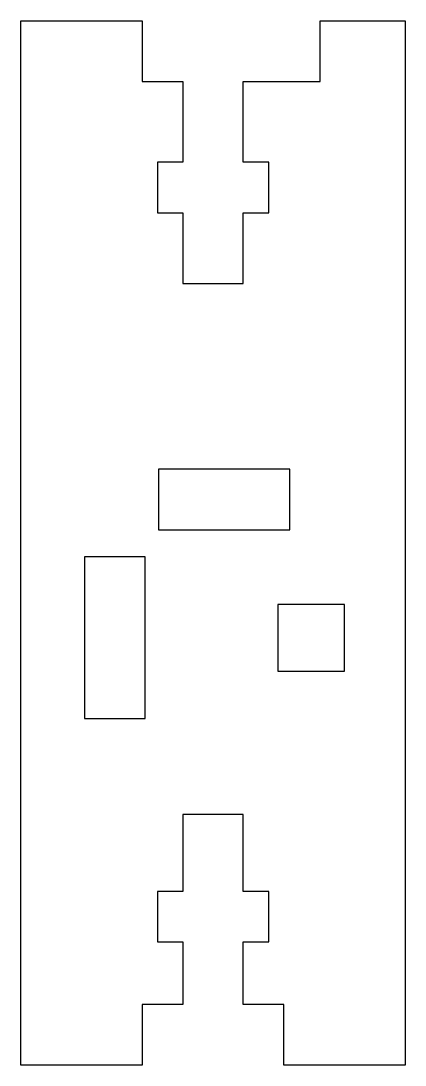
# Model space of a CAD drawing. Header units: millimetres. Extents: x 0 to 19, y 0 to 51.7.
import ezdxf

# ---------------------------------------------------------------- set-up
doc = ezdxf.new("R2010")
doc.units = ezdxf.units.MM
doc.layers.add('CORTE', color=7, linetype='Continuous')

msp = doc.modelspace()

# ---------------------------------------------------------------- linework, layer by layer
at = {"layer": 'CORTE'}
for points in [[(14.8, 48.9), (14.8, 51.7), (19, 51.7), (19, 0), (13, 0), (13, 3), (11, 3), (11, 6.1), (12.26, 6.1), (12.26, 8.6), (11, 8.6), (11, 12.4), (8, 12.4), (8, 8.6), (6.76, 8.6), (6.76, 6.1), (8, 6.1), (8, 3), (6, 3), (6, 0), (0, 0), (0, 51.7), (6, 51.7), (6, 48.7), (8, 48.7), (8, 44.7), (6.76, 44.7), (6.76, 42.2), (8, 42.2), (8, 38.7), (11, 38.7), (11, 42.2), (12.26, 42.2), (12.26, 44.7), (11, 44.7), (11, 48.7), (14.8, 48.7), (14.8, 48.72)], [(13.3, 26.5), (13.3, 29.5), (6.8, 29.5), (6.8, 26.5)], [(3.14, 17.16), (6.14, 17.16), (6.14, 25.16), (3.14, 25.16)], [(16, 19.5), (16, 22.8), (12.7, 22.8), (12.7, 19.5)]]:
    msp.add_lwpolyline(points, close=True, dxfattribs=at)

doc.saveas('drawing.dxf')
